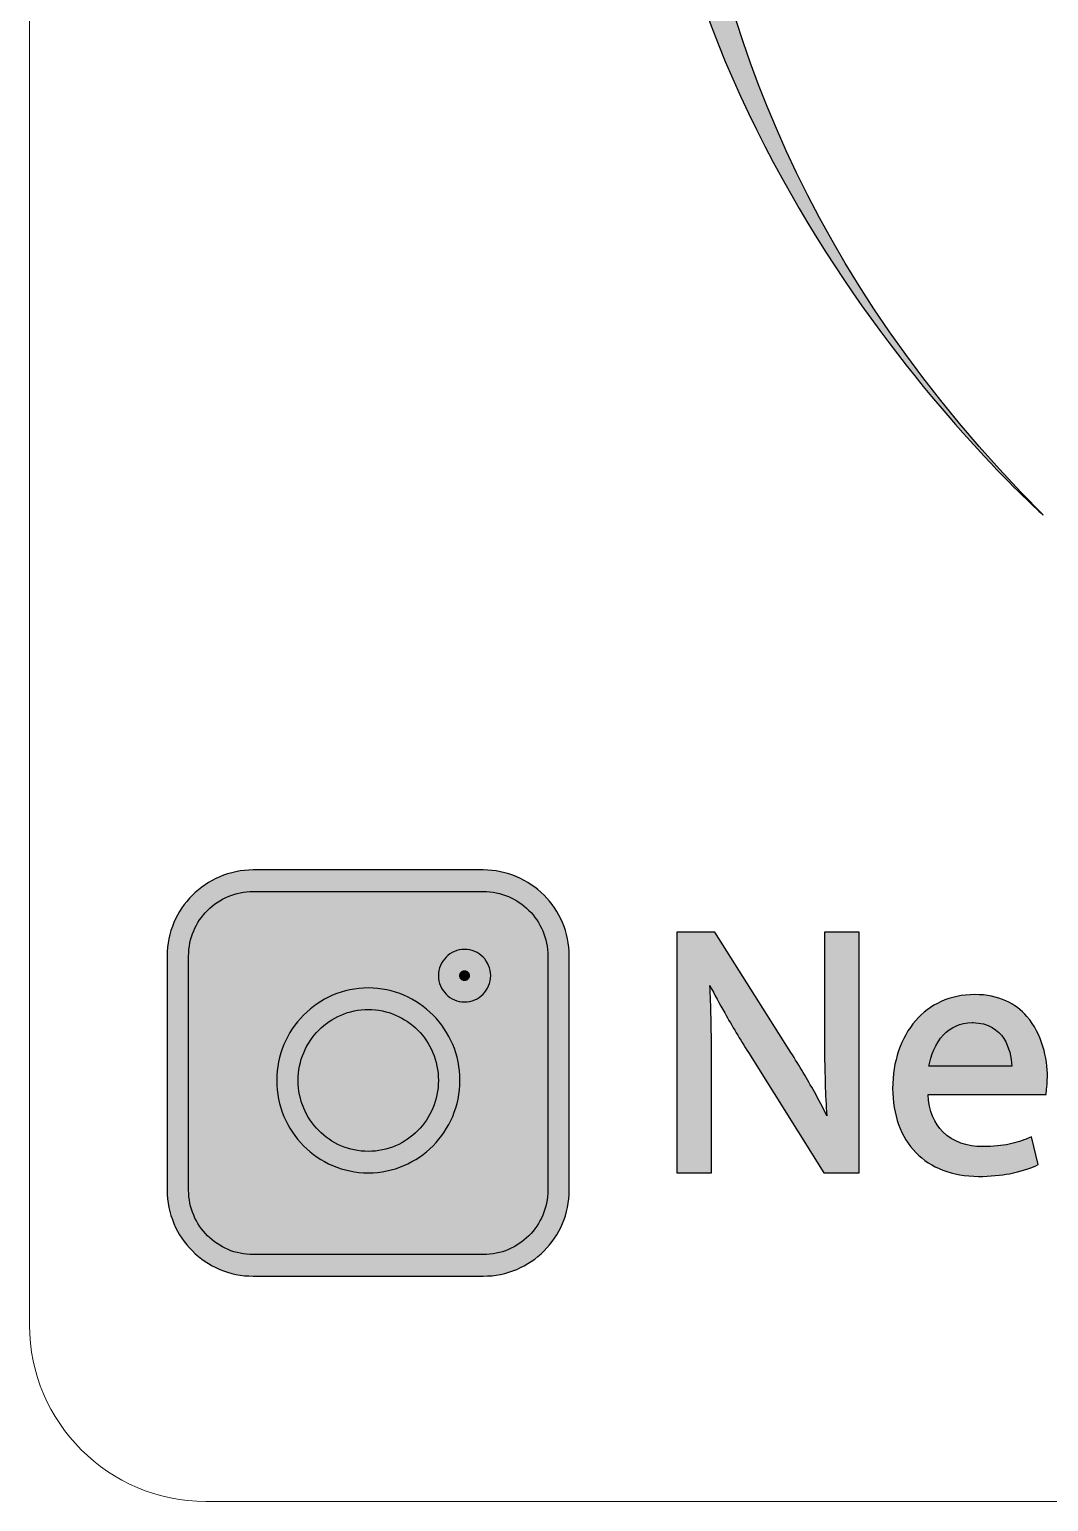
# Model space of a CAD drawing. Header units: millimetres. Extents: x -96.3 to -56.5, y -28.2 to 11.6.
# Drawn here: x -96.28 to -84.72, y -28.16 to -11.46 of the extents above; entities that cross this region are included whole.
import ezdxf

# ---------------------------------------------------------------- set-up
doc = ezdxf.new("R2010")
doc.units = ezdxf.units.MM
doc.header["$MEASUREMENT"] = 0
doc.layers.add('Layer 1', color=7, linetype='Continuous')

msp = doc.modelspace()

# ---------------------------------------------------------------- hatches: boundary and pattern name
at = {"layer": 'Layer 1', "true_color": 0x373435}
h = msp.add_hatch(color=250, dxfattribs=at)
edge = h.paths.add_edge_path()
edge.add_spline(control_points=[(-84.5925, -7.6364), (-84.5925, -7.6364), (-84.989, -3.4512), (-77.8922, 0.1896), (-77.8922, 0.1896), (-74.6881, 1.938), (-71.7357, 4.141), (-71.9021, 4.2093), (-72.0718, 4.2749), (-72.2453, 4.3374), (-73.1248, 3.5856), (-74.2856, 2.7853), (-75.8175, 1.9872), (-75.8175, 1.9872), (-83.0904, -1.943), (-84.1557, -5.0284), (-84.1557, -5.0284), (-84.5035, -1.3551), (-78.2787, 1.8404), (-78.2787, 1.8404), (-75.9921, 3.0889), (-73.6435, 4.7525), (-74.9779, 5.0701), (-76.4912, 5.2158), (-78.2051, 5.1094), (-78.2051, 5.1094), (-86.5799, 3.8687), (-88.5635, -5.3915), (-88.5635, -5.3915), (-90.2897, -11.4565), (-84.78, -16.9661), (-84.78, -16.9661), (-89.0408, -13.2197), (-89.2614, -8.0404), (-89.2614, -8.0404), (-89.7389, -2.2001), (-85.3312, 2.2078), (-85.3312, 2.2078), (-84.6911, 2.8802), (-83.5297, 3.6455), (-83.5297, 3.6455), (-84.8291, 4.2359), (-84.8291, 4.2359), (-84.8291, 4.2359), (-84.842, 4.2321), (-84.842, 4.2321), (-84.842, 4.2321), (-84.8454, 4.2434), (-84.8454, 4.2434), (-84.8454, 4.2434), (-87.7342, 5.556), (-87.7342, 5.556), (-87.7342, 5.556), (-87.7342, 6.9975), (-87.7342, 6.9975), (-87.7342, 6.9975), (-84.4919, 9.0817), (-84.4919, 9.0817), (-84.4919, 9.0817), (-83.0978, 8.3011), (-83.0978, 8.3011), (-83.0978, 8.3011), (-83.1002, 8.2033), (-83.1002, 8.2033), (-83.1002, 8.2033), (-83.1703, 5.268), (-83.1703, 5.268), (-83.1703, 5.268), (-83.1522, 5.2514), (-83.1522, 5.2514), (-83.1522, 5.2514), (-83.1713, 5.2307), (-83.1713, 5.2307), (-83.1713, 5.2307), (-83.2041, 3.8536), (-83.2041, 3.8536), (-81.0608, 5.1821), (-77.4246, 6.6295), (-72.8832, 5.305), (-71.5658, 6.2883), (-70.3051, 7.3747), (-69.4999, 8.4153), (-69.4999, 8.4153), (-69.5873, 6.8814), (-71.6466, 4.8823), (-71.5315, 4.8372), (-71.416, 4.7909), (-71.2999, 4.7421), (-71.2999, 4.7421), (-71.2161, 4.7136), (-71.0671, 4.6516), (-69.8172, 5.6296), (-68.6632, 6.674), (-67.8837, 7.6808), (-67.8837, 7.6808), (-67.9718, 6.1422), (-69.9215, 4.0711), (-67.995, 2.9385), (-64.6163, 0.1838), (-63.586, -5.5681), (-63.586, -5.5681), (-62.4473, -11.8238), (-67.663, -16.9661), (-67.663, -16.9661), (-62.0066, -11.9339), (-64.6146, -3.2651), (-64.6146, -3.2651), (-66.0309, 1.0892), (-70.4609, 3.5311), (-71.5143, 2.5356), (-72.9977, 1.4443), (-75.0864, 0.3569), (-75.0864, 0.3569), (-83.378, -4.1209), (-84.5925, -7.6364)], knot_values=[0, 0, 0, 0, 0.0263158, 0.0263158, 0.0263158, 0.0526316, 0.0526316, 0.0526316, 0.0789474, 0.0789474, 0.0789474, 0.1052632, 0.1052632, 0.1052632, 0.1315789, 0.1315789, 0.1315789, 0.1578947, 0.1578947, 0.1578947, 0.1842105, 0.1842105, 0.1842105, 0.2105263, 0.2105263, 0.2105263, 0.2368421, 0.2368421, 0.2368421, 0.2631579, 0.2631579, 0.2631579, 0.2894737, 0.2894737, 0.2894737, 0.3157895, 0.3157895, 0.3157895, 0.3421053, 0.3421053, 0.3421053, 0.3684211, 0.3684211, 0.3684211, 0.3947368, 0.3947368, 0.3947368, 0.4210526, 0.4210526, 0.4210526, 0.4473684, 0.4473684, 0.4473684, 0.4736842, 0.4736842, 0.4736842, 0.5, 0.5, 0.5, 0.5263158, 0.5263158, 0.5263158, 0.5526316, 0.5526316, 0.5526316, 0.5789474, 0.5789474, 0.5789474, 0.6052632, 0.6052632, 0.6052632, 0.6315789, 0.6315789, 0.6315789, 0.6578947, 0.6578947, 0.6578947, 0.6842105, 0.6842105, 0.6842105, 0.7105263, 0.7105263, 0.7105263, 0.7368421, 0.7368421, 0.7368421, 0.7631579, 0.7631579, 0.7631579, 0.7894737, 0.7894737, 0.7894737, 0.8157895, 0.8157895, 0.8157895, 0.8421053, 0.8421053, 0.8421053, 0.8684211, 0.8684211, 0.8684211, 0.8947368, 0.8947368, 0.8947368, 0.9210526, 0.9210526, 0.9210526, 0.9473684, 0.9473684, 0.9473684, 0.9736842, 0.9736842, 0.9736842, 1, 1, 1, 1], degree=3, periodic=1)
h = msp.add_hatch(color=250, dxfattribs=at)
edge = h.paths.add_edge_path()
edge.add_spline(control_points=[(-91.1318, -25.6023), (-91.1318, -25.6023), (-93.7411, -25.6023), (-93.7411, -25.6023), (-94.0104, -25.6023), (-94.2546, -25.4929), (-94.4311, -25.3163), (-94.6077, -25.1398), (-94.7171, -24.8956), (-94.7171, -24.6263), (-94.7171, -24.6263), (-94.7171, -21.9703), (-94.7171, -21.9703), (-94.7171, -21.7013), (-94.6077, -21.4574), (-94.4311, -21.2807), (-94.2546, -21.1037), (-94.0104, -20.9943), (-93.7411, -20.9943), (-93.7411, -20.9943), (-91.1318, -20.9943), (-91.1318, -20.9943), (-90.8625, -20.9943), (-90.6182, -21.1037), (-90.4418, -21.2801), (-90.2651, -21.4568), (-90.1559, -21.701), (-90.1559, -21.9703), (-90.1559, -21.9703), (-90.1559, -24.6263), (-90.1559, -24.6263), (-90.1559, -24.8957), (-90.2651, -25.1398), (-90.4417, -25.3164), (-90.6183, -25.493), (-90.8624, -25.6023), (-91.1318, -25.6023)], knot_values=[0, 0, 0, 0, 0.0833333, 0.0833333, 0.0833333, 0.1666667, 0.1666667, 0.1666667, 0.25, 0.25, 0.25, 0.3333333, 0.3333333, 0.3333333, 0.4166667, 0.4166667, 0.4166667, 0.5, 0.5, 0.5, 0.5833333, 0.5833333, 0.5833333, 0.6666667, 0.6666667, 0.6666667, 0.75, 0.75, 0.75, 0.8333333, 0.8333333, 0.8333333, 0.9166667, 0.9166667, 0.9166667, 1, 1, 1, 1], degree=3, periodic=1)
h = msp.add_hatch(color=250, dxfattribs=at)
edge = h.paths.add_edge_path()
edge.add_spline(control_points=[(-93.7411, -25.3587), (-93.7411, -25.3587), (-91.1318, -25.3587), (-91.1318, -25.3587), (-90.9295, -25.3587), (-90.7463, -25.2767), (-90.6139, -25.1443), (-90.4815, -25.0119), (-90.3995, -24.8286), (-90.3995, -24.6263), (-90.3995, -24.6263), (-90.3995, -21.9703), (-90.3995, -21.9703), (-90.3995, -21.7681), (-90.4815, -21.5848), (-90.614, -21.4523), (-90.7464, -21.3199), (-90.9296, -21.2379), (-91.1318, -21.2379), (-91.1318, -21.2379), (-93.7411, -21.2379), (-93.7411, -21.2379), (-93.9433, -21.2379), (-94.1266, -21.32), (-94.259, -21.4524), (-94.3916, -21.5847), (-94.4735, -21.7679), (-94.4735, -21.9703), (-94.4735, -21.9703), (-94.4735, -24.6263), (-94.4735, -24.6263), (-94.4735, -24.8285), (-94.3914, -25.0118), (-94.259, -25.1442), (-94.1266, -25.2766), (-93.9433, -25.3587), (-93.7411, -25.3587)], knot_values=[0, 0, 0, 0, 0.0833333, 0.0833333, 0.0833333, 0.1666667, 0.1666667, 0.1666667, 0.25, 0.25, 0.25, 0.3333333, 0.3333333, 0.3333333, 0.4166667, 0.4166667, 0.4166667, 0.5, 0.5, 0.5, 0.5833333, 0.5833333, 0.5833333, 0.6666667, 0.6666667, 0.6666667, 0.75, 0.75, 0.75, 0.8333333, 0.8333333, 0.8333333, 0.9166667, 0.9166667, 0.9166667, 1, 1, 1, 1], degree=3, periodic=1)
h = msp.add_hatch(color=250, dxfattribs=at)
edge = h.paths.add_edge_path()
edge.add_spline(control_points=[(-88.5413, -23.2599), (-88.5413, -23.2599), (-88.5413, -24.4318), (-88.5413, -24.4318), (-88.5413, -24.4318), (-88.9348, -24.4318), (-88.9348, -24.4318), (-88.9348, -24.4318), (-88.9348, -21.7009), (-88.9348, -21.7009), (-88.9348, -21.7009), (-88.5057, -21.7009), (-88.5057, -21.7009), (-88.5057, -21.7009), (-87.6429, -23.0633), (-87.6429, -23.0633), (-87.5435, -23.2197), (-87.4552, -23.3684), (-87.3759, -23.5123), (-87.3253, -23.6039), (-87.2785, -23.6937), (-87.2346, -23.7824), (-87.2429, -23.6623), (-87.2489, -23.5429), (-87.253, -23.4196), (-87.2589, -23.2406), (-87.2609, -23.0558), (-87.2609, -22.8493), (-87.2609, -22.8493), (-87.2609, -21.7009), (-87.2609, -21.7009), (-87.2609, -21.7009), (-86.8674, -21.7009), (-86.8674, -21.7009), (-86.8674, -21.7009), (-86.8674, -24.4318), (-86.8674, -24.4318), (-86.8674, -24.4318), (-87.2687, -24.4318), (-87.2687, -24.4318), (-87.2687, -24.4318), (-88.1238, -23.0647), (-88.1238, -23.0647), (-88.2172, -22.9161), (-88.3085, -22.7655), (-88.3927, -22.6169), (-88.4524, -22.5117), (-88.509, -22.4068), (-88.5608, -22.3036), (-88.5551, -22.4228), (-88.5508, -22.5431), (-88.5477, -22.6704), (-88.5434, -22.8501), (-88.5413, -23.041), (-88.5413, -23.2599)], knot_values=[0, 0, 0, 0, 0.0555556, 0.0555556, 0.0555556, 0.1111111, 0.1111111, 0.1111111, 0.1666667, 0.1666667, 0.1666667, 0.2222222, 0.2222222, 0.2222222, 0.2777778, 0.2777778, 0.2777778, 0.3333333, 0.3333333, 0.3333333, 0.3888889, 0.3888889, 0.3888889, 0.4444444, 0.4444444, 0.4444444, 0.5, 0.5, 0.5, 0.5555556, 0.5555556, 0.5555556, 0.6111111, 0.6111111, 0.6111111, 0.6666667, 0.6666667, 0.6666667, 0.7222222, 0.7222222, 0.7222222, 0.7777778, 0.7777778, 0.7777778, 0.8333333, 0.8333333, 0.8333333, 0.8888889, 0.8888889, 0.8888889, 0.9444444, 0.9444444, 0.9444444, 1, 1, 1, 1], degree=3, periodic=1)
h = msp.add_hatch(color=250, dxfattribs=at)
edge = h.paths.add_edge_path()
edge.add_spline(control_points=[(-91.047, -22.1933), (-91.047, -22.2754), (-91.08, -22.3496), (-91.1332, -22.4034), (-91.1873, -22.458), (-91.2617, -22.4918), (-91.3435, -22.4918), (-91.4252, -22.4918), (-91.4997, -22.458), (-91.5538, -22.4034), (-91.607, -22.3496), (-91.64, -22.2754), (-91.64, -22.1933), (-91.64, -22.1117), (-91.6069, -22.0372), (-91.5537, -21.9832), (-91.4994, -21.9286), (-91.4252, -21.8949), (-91.3435, -21.8949), (-91.2617, -21.8949), (-91.1876, -21.9286), (-91.1339, -21.9828), (-91.0801, -22.0372), (-91.047, -22.1117), (-91.047, -22.1933)], knot_values=[0, 0, 0, 0, 0.125, 0.125, 0.125, 0.25, 0.25, 0.25, 0.375, 0.375, 0.375, 0.5, 0.5, 0.5, 0.625, 0.625, 0.625, 0.75, 0.75, 0.75, 0.875, 0.875, 0.875, 1, 1, 1, 1], degree=3, periodic=1)
h = msp.add_hatch(color=250, dxfattribs=at)
edge = h.paths.add_edge_path()
edge.add_spline(control_points=[(-91.3065, -22.2331), (-91.2967, -22.2232), (-91.2906, -22.209), (-91.2906, -22.1933), (-91.2906, -22.1777), (-91.2968, -22.1635), (-91.3066, -22.1536), (-91.3159, -22.1443), (-91.329, -22.1385), (-91.3435, -22.1385), (-91.3579, -22.1385), (-91.371, -22.1443), (-91.3804, -22.1536), (-91.3902, -22.1635), (-91.3964, -22.1777), (-91.3964, -22.1933), (-91.3964, -22.209), (-91.3903, -22.2232), (-91.3805, -22.2331), (-91.3713, -22.2424), (-91.3581, -22.2482), (-91.3435, -22.2482), (-91.3289, -22.2482), (-91.3156, -22.2423), (-91.3065, -22.2331)], knot_values=[0, 0, 0, 0, 0.125, 0.125, 0.125, 0.25, 0.25, 0.25, 0.375, 0.375, 0.375, 0.5, 0.5, 0.5, 0.625, 0.625, 0.625, 0.75, 0.75, 0.75, 0.875, 0.875, 0.875, 1, 1, 1, 1], degree=3, periodic=1)
h = msp.add_hatch(color=250, dxfattribs=at)
edge = h.paths.add_edge_path()
edge.add_spline(control_points=[(-91.3963, -23.3818), (-91.3963, -23.6708), (-91.5127, -23.9328), (-91.7007, -24.1228), (-91.8887, -24.3128), (-92.1488, -24.4305), (-92.4353, -24.4305), (-92.7221, -24.4305), (-92.982, -24.3128), (-93.17, -24.1228), (-93.358, -23.9328), (-93.4743, -23.6708), (-93.4743, -23.3818), (-93.4743, -23.0932), (-93.358, -22.831), (-93.1701, -22.6411), (-92.9824, -22.4507), (-92.7222, -22.3331), (-92.4353, -22.3331), (-92.1483, -22.3331), (-91.8881, -22.4507), (-91.7001, -22.6409), (-91.5126, -22.8304), (-91.3963, -23.0925), (-91.3963, -23.3818)], knot_values=[0, 0, 0, 0, 0.125, 0.125, 0.125, 0.25, 0.25, 0.25, 0.375, 0.375, 0.375, 0.5, 0.5, 0.5, 0.625, 0.625, 0.625, 0.75, 0.75, 0.75, 0.875, 0.875, 0.875, 1, 1, 1, 1], degree=3, periodic=1)
h = msp.add_hatch(color=250, dxfattribs=at)
edge = h.paths.add_edge_path()
edge.add_spline(control_points=[(-84.7416, -23.4854), (-84.7416, -23.4854), (-84.7473, -23.54), (-84.7473, -23.54), (-84.7473, -23.54), (-86.0853, -23.54), (-86.0853, -23.54), (-86.0756, -23.7307), (-86.0137, -23.8703), (-85.9197, -23.9652), (-85.8055, -24.0806), (-85.6422, -24.1323), (-85.4658, -24.1323), (-85.3439, -24.1323), (-85.2466, -24.122), (-85.1643, -24.1049), (-85.0824, -24.0879), (-85.0141, -24.0639), (-84.9504, -24.0366), (-84.9504, -24.0366), (-84.9122, -24.0203), (-84.9122, -24.0203), (-84.9122, -24.0203), (-84.8366, -24.3371), (-84.8366, -24.3371), (-84.8366, -24.3371), (-84.8629, -24.3492), (-84.8629, -24.3492), (-84.934, -24.3815), (-85.0336, -24.4162), (-85.162, -24.4402), (-85.2614, -24.4587), (-85.3783, -24.4709), (-85.5129, -24.4709), (-85.8136, -24.4709), (-86.0553, -24.3727), (-86.2231, -24.2006), (-86.3944, -24.0251), (-86.4877, -23.7735), (-86.4877, -23.4725), (-86.4877, -23.1685), (-86.3954, -22.8969), (-86.2277, -22.7043), (-86.0674, -22.5201), (-85.8387, -22.408), (-85.5565, -22.408), (-85.2823, -22.408), (-85.0921, -22.5106), (-84.964, -22.6566), (-84.7903, -22.8547), (-84.7325, -23.133), (-84.7325, -23.3427), (-84.7325, -23.4012), (-84.7378, -23.4496), (-84.7416, -23.4854)], knot_values=[0, 0, 0, 0, 0.0555556, 0.0555556, 0.0555556, 0.1111111, 0.1111111, 0.1111111, 0.1666667, 0.1666667, 0.1666667, 0.2222222, 0.2222222, 0.2222222, 0.2777778, 0.2777778, 0.2777778, 0.3333333, 0.3333333, 0.3333333, 0.3888889, 0.3888889, 0.3888889, 0.4444444, 0.4444444, 0.4444444, 0.5, 0.5, 0.5, 0.5555556, 0.5555556, 0.5555556, 0.6111111, 0.6111111, 0.6111111, 0.6666667, 0.6666667, 0.6666667, 0.7222222, 0.7222222, 0.7222222, 0.7777778, 0.7777778, 0.7777778, 0.8333333, 0.8333333, 0.8333333, 0.8888889, 0.8888889, 0.8888889, 0.9444444, 0.9444444, 0.9444444, 1, 1, 1, 1], degree=3, periodic=1)
h = msp.add_hatch(color=250, dxfattribs=at)
edge = h.paths.add_edge_path()
edge.add_spline(control_points=[(-91.8729, -23.9516), (-91.7291, -23.8062), (-91.6399, -23.6048), (-91.6399, -23.3818), (-91.6399, -23.1593), (-91.7292, -22.9578), (-91.8734, -22.8121), (-92.0172, -22.6667), (-92.216, -22.5767), (-92.4353, -22.5767), (-92.6546, -22.5767), (-92.8533, -22.6667), (-92.9972, -22.8121), (-93.1415, -22.9574), (-93.2307, -23.1589), (-93.2307, -23.3818), (-93.2307, -23.6048), (-93.1416, -23.8062), (-92.9978, -23.9516), (-92.854, -24.0969), (-92.6549, -24.1869), (-92.4353, -24.1869), (-92.2156, -24.1869), (-92.0167, -24.0969), (-91.8729, -23.9516)], knot_values=[0, 0, 0, 0, 0.125, 0.125, 0.125, 0.25, 0.25, 0.25, 0.375, 0.375, 0.375, 0.5, 0.5, 0.5, 0.625, 0.625, 0.625, 0.75, 0.75, 0.75, 0.875, 0.875, 0.875, 1, 1, 1, 1], degree=3, periodic=1)
h = msp.add_hatch(color=250, dxfattribs=at)
edge = h.paths.add_edge_path()
edge.add_spline(control_points=[(-85.9107, -22.8653), (-86.0039, -22.964), (-86.0562, -23.0996), (-86.0767, -23.2204), (-86.0767, -23.2204), (-85.1375, -23.2204), (-85.1375, -23.2204), (-85.1408, -23.1209), (-85.1651, -23.0026), (-85.2268, -22.9069), (-85.2921, -22.8059), (-85.4011, -22.7291), (-85.5749, -22.7266), (-85.5749, -22.7266), (-85.5844, -22.7265), (-85.5844, -22.7265), (-85.7261, -22.7266), (-85.8333, -22.7832), (-85.9107, -22.8653)], knot_values=[0, 0, 0, 0, 0.1666667, 0.1666667, 0.1666667, 0.3333333, 0.3333333, 0.3333333, 0.5, 0.5, 0.5, 0.6666667, 0.6666667, 0.6666667, 0.8333333, 0.8333333, 0.8333333, 1, 1, 1, 1], degree=3, periodic=1)

# ---------------------------------------------------------------- linework, layer by layer
at = {"layer": 'Layer 1', "color": 250, "lineweight": 18}
msp.add_open_spline([(-94.2786, 11.6397), (-94.2786, 11.6397), (-58.4786, 11.6397), (-58.4786, 11.6397), (-57.3786, 11.6397), (-56.4786, 10.7397), (-56.4786, 9.6396), (-56.4786, 9.6396), (-56.4786, -26.1603), (-56.4786, -26.1603), (-56.4786, -27.2603), (-57.3786, -28.1603), (-58.4786, -28.1603), (-58.4786, -28.1603), (-94.2786, -28.1603), (-94.2786, -28.1603), (-95.3786, -28.1603), (-96.2786, -27.2603), (-96.2786, -26.1603), (-96.2786, -26.1603), (-96.2786, 9.6396), (-96.2786, 9.6396), (-96.2786, 10.7397), (-95.3786, 11.6397), (-94.2786, 11.6397)], degree=3, knots=[0, 0, 0, 0, 0.125, 0.125, 0.125, 0.25, 0.25, 0.25, 0.375, 0.375, 0.375, 0.5, 0.5, 0.5, 0.625, 0.625, 0.625, 0.75, 0.75, 0.75, 0.875, 0.875, 0.875, 1, 1, 1, 1], dxfattribs=at)
at = {"layer": 'Layer 1', "color": 250}
for points, knots in [([(-84.5925, -7.6364), (-84.5925, -7.6364), (-84.989, -3.4512), (-77.8922, 0.1896), (-77.8922, 0.1896), (-74.6881, 1.938), (-71.7357, 4.141), (-71.9021, 4.2093), (-72.0718, 4.2749), (-72.2453, 4.3374), (-73.1248, 3.5856), (-74.2856, 2.7853), (-75.8175, 1.9872), (-75.8175, 1.9872), (-83.0904, -1.943), (-84.1557, -5.0284), (-84.1557, -5.0284), (-84.5035, -1.3551), (-78.2787, 1.8404), (-78.2787, 1.8404), (-75.9921, 3.0889), (-73.6435, 4.7525), (-74.9779, 5.0701), (-76.4912, 5.2158), (-78.2051, 5.1094), (-78.2051, 5.1094), (-86.5799, 3.8687), (-88.5635, -5.3915), (-88.5635, -5.3915), (-90.2897, -11.4565), (-84.78, -16.9661), (-84.78, -16.9661), (-89.0408, -13.2197), (-89.2614, -8.0404), (-89.2614, -8.0404), (-89.7389, -2.2001), (-85.3312, 2.2078), (-85.3312, 2.2078), (-84.6911, 2.8802), (-83.5297, 3.6455), (-83.5297, 3.6455), (-84.8291, 4.2359), (-84.8291, 4.2359), (-84.8291, 4.2359), (-84.842, 4.2321), (-84.842, 4.2321), (-84.842, 4.2321), (-84.8454, 4.2434), (-84.8454, 4.2434), (-84.8454, 4.2434), (-87.7342, 5.556), (-87.7342, 5.556), (-87.7342, 5.556), (-87.7342, 6.9975), (-87.7342, 6.9975), (-87.7342, 6.9975), (-84.4919, 9.0817), (-84.4919, 9.0817), (-84.4919, 9.0817), (-83.0978, 8.3011), (-83.0978, 8.3011), (-83.0978, 8.3011), (-83.1002, 8.2033), (-83.1002, 8.2033), (-83.1002, 8.2033), (-83.1703, 5.268), (-83.1703, 5.268), (-83.1703, 5.268), (-83.1522, 5.2514), (-83.1522, 5.2514), (-83.1522, 5.2514), (-83.1713, 5.2307), (-83.1713, 5.2307), (-83.1713, 5.2307), (-83.2041, 3.8536), (-83.2041, 3.8536), (-81.0608, 5.1821), (-77.4246, 6.6295), (-72.8832, 5.305), (-71.5658, 6.2883), (-70.3051, 7.3747), (-69.4999, 8.4153), (-69.4999, 8.4153), (-69.5873, 6.8814), (-71.6466, 4.8823), (-71.5315, 4.8372), (-71.416, 4.7909), (-71.2999, 4.7421), (-71.2999, 4.7421), (-71.2161, 4.7136), (-71.0671, 4.6516), (-69.8172, 5.6296), (-68.6632, 6.674), (-67.8837, 7.6808), (-67.8837, 7.6808), (-67.9718, 6.1422), (-69.9215, 4.0711), (-67.995, 2.9385), (-64.6163, 0.1838), (-63.586, -5.5681), (-63.586, -5.5681), (-62.4473, -11.8238), (-67.663, -16.9661), (-67.663, -16.9661), (-62.0066, -11.9339), (-64.6146, -3.2651), (-64.6146, -3.2651), (-66.0309, 1.0892), (-70.4609, 3.5311), (-71.5143, 2.5356), (-72.9977, 1.4443), (-75.0864, 0.3569), (-75.0864, 0.3569), (-83.378, -4.1209), (-84.5925, -7.6364)], [0, 0, 0, 0, 0.0263158, 0.0263158, 0.0263158, 0.0526316, 0.0526316, 0.0526316, 0.0789474, 0.0789474, 0.0789474, 0.1052632, 0.1052632, 0.1052632, 0.1315789, 0.1315789, 0.1315789, 0.1578947, 0.1578947, 0.1578947, 0.1842105, 0.1842105, 0.1842105, 0.2105263, 0.2105263, 0.2105263, 0.2368421, 0.2368421, 0.2368421, 0.2631579, 0.2631579, 0.2631579, 0.2894737, 0.2894737, 0.2894737, 0.3157895, 0.3157895, 0.3157895, 0.3421053, 0.3421053, 0.3421053, 0.3684211, 0.3684211, 0.3684211, 0.3947368, 0.3947368, 0.3947368, 0.4210526, 0.4210526, 0.4210526, 0.4473684, 0.4473684, 0.4473684, 0.4736842, 0.4736842, 0.4736842, 0.5, 0.5, 0.5, 0.5263158, 0.5263158, 0.5263158, 0.5526316, 0.5526316, 0.5526316, 0.5789474, 0.5789474, 0.5789474, 0.6052632, 0.6052632, 0.6052632, 0.6315789, 0.6315789, 0.6315789, 0.6578947, 0.6578947, 0.6578947, 0.6842105, 0.6842105, 0.6842105, 0.7105263, 0.7105263, 0.7105263, 0.7368421, 0.7368421, 0.7368421, 0.7631579, 0.7631579, 0.7631579, 0.7894737, 0.7894737, 0.7894737, 0.8157895, 0.8157895, 0.8157895, 0.8421053, 0.8421053, 0.8421053, 0.8684211, 0.8684211, 0.8684211, 0.8947368, 0.8947368, 0.8947368, 0.9210526, 0.9210526, 0.9210526, 0.9473684, 0.9473684, 0.9473684, 0.9736842, 0.9736842, 0.9736842, 1, 1, 1, 1]), ([(-91.1318, -25.6023), (-91.1318, -25.6023), (-93.7411, -25.6023), (-93.7411, -25.6023), (-94.0104, -25.6023), (-94.2546, -25.4929), (-94.4311, -25.3163), (-94.6077, -25.1398), (-94.7171, -24.8956), (-94.7171, -24.6263), (-94.7171, -24.6263), (-94.7171, -21.9703), (-94.7171, -21.9703), (-94.7171, -21.7013), (-94.6077, -21.4574), (-94.4311, -21.2807), (-94.2546, -21.1037), (-94.0104, -20.9943), (-93.7411, -20.9943), (-93.7411, -20.9943), (-91.1318, -20.9943), (-91.1318, -20.9943), (-90.8625, -20.9943), (-90.6182, -21.1037), (-90.4418, -21.2801), (-90.2651, -21.4568), (-90.1559, -21.701), (-90.1559, -21.9703), (-90.1559, -21.9703), (-90.1559, -24.6263), (-90.1559, -24.6263), (-90.1559, -24.8957), (-90.2651, -25.1398), (-90.4417, -25.3164), (-90.6183, -25.493), (-90.8624, -25.6023), (-91.1318, -25.6023)], [0, 0, 0, 0, 0.0833333, 0.0833333, 0.0833333, 0.1666667, 0.1666667, 0.1666667, 0.25, 0.25, 0.25, 0.3333333, 0.3333333, 0.3333333, 0.4166667, 0.4166667, 0.4166667, 0.5, 0.5, 0.5, 0.5833333, 0.5833333, 0.5833333, 0.6666667, 0.6666667, 0.6666667, 0.75, 0.75, 0.75, 0.8333333, 0.8333333, 0.8333333, 0.9166667, 0.9166667, 0.9166667, 1, 1, 1, 1]), ([(-93.7411, -25.3587), (-93.7411, -25.3587), (-91.1318, -25.3587), (-91.1318, -25.3587), (-90.9295, -25.3587), (-90.7463, -25.2767), (-90.6139, -25.1443), (-90.4815, -25.0119), (-90.3995, -24.8286), (-90.3995, -24.6263), (-90.3995, -24.6263), (-90.3995, -21.9703), (-90.3995, -21.9703), (-90.3995, -21.7681), (-90.4815, -21.5848), (-90.614, -21.4523), (-90.7464, -21.3199), (-90.9296, -21.2379), (-91.1318, -21.2379), (-91.1318, -21.2379), (-93.7411, -21.2379), (-93.7411, -21.2379), (-93.9433, -21.2379), (-94.1266, -21.32), (-94.259, -21.4524), (-94.3916, -21.5847), (-94.4735, -21.7679), (-94.4735, -21.9703), (-94.4735, -21.9703), (-94.4735, -24.6263), (-94.4735, -24.6263), (-94.4735, -24.8285), (-94.3914, -25.0118), (-94.259, -25.1442), (-94.1266, -25.2766), (-93.9433, -25.3587), (-93.7411, -25.3587)], [0, 0, 0, 0, 0.0833333, 0.0833333, 0.0833333, 0.1666667, 0.1666667, 0.1666667, 0.25, 0.25, 0.25, 0.3333333, 0.3333333, 0.3333333, 0.4166667, 0.4166667, 0.4166667, 0.5, 0.5, 0.5, 0.5833333, 0.5833333, 0.5833333, 0.6666667, 0.6666667, 0.6666667, 0.75, 0.75, 0.75, 0.8333333, 0.8333333, 0.8333333, 0.9166667, 0.9166667, 0.9166667, 1, 1, 1, 1]), ([(-88.5413, -23.2599), (-88.5413, -23.2599), (-88.5413, -24.4318), (-88.5413, -24.4318), (-88.5413, -24.4318), (-88.9348, -24.4318), (-88.9348, -24.4318), (-88.9348, -24.4318), (-88.9348, -21.7009), (-88.9348, -21.7009), (-88.9348, -21.7009), (-88.5057, -21.7009), (-88.5057, -21.7009), (-88.5057, -21.7009), (-87.6429, -23.0633), (-87.6429, -23.0633), (-87.5435, -23.2197), (-87.4552, -23.3684), (-87.3759, -23.5123), (-87.3253, -23.6039), (-87.2785, -23.6937), (-87.2346, -23.7824), (-87.2429, -23.6623), (-87.2489, -23.5429), (-87.253, -23.4196), (-87.2589, -23.2406), (-87.2609, -23.0558), (-87.2609, -22.8493), (-87.2609, -22.8493), (-87.2609, -21.7009), (-87.2609, -21.7009), (-87.2609, -21.7009), (-86.8674, -21.7009), (-86.8674, -21.7009), (-86.8674, -21.7009), (-86.8674, -24.4318), (-86.8674, -24.4318), (-86.8674, -24.4318), (-87.2687, -24.4318), (-87.2687, -24.4318), (-87.2687, -24.4318), (-88.1238, -23.0647), (-88.1238, -23.0647), (-88.2172, -22.9161), (-88.3085, -22.7655), (-88.3927, -22.6169), (-88.4524, -22.5117), (-88.509, -22.4068), (-88.5608, -22.3036), (-88.5551, -22.4228), (-88.5508, -22.5431), (-88.5477, -22.6704), (-88.5434, -22.8501), (-88.5413, -23.041), (-88.5413, -23.2599)], [0, 0, 0, 0, 0.0555556, 0.0555556, 0.0555556, 0.1111111, 0.1111111, 0.1111111, 0.1666667, 0.1666667, 0.1666667, 0.2222222, 0.2222222, 0.2222222, 0.2777778, 0.2777778, 0.2777778, 0.3333333, 0.3333333, 0.3333333, 0.3888889, 0.3888889, 0.3888889, 0.4444444, 0.4444444, 0.4444444, 0.5, 0.5, 0.5, 0.5555556, 0.5555556, 0.5555556, 0.6111111, 0.6111111, 0.6111111, 0.6666667, 0.6666667, 0.6666667, 0.7222222, 0.7222222, 0.7222222, 0.7777778, 0.7777778, 0.7777778, 0.8333333, 0.8333333, 0.8333333, 0.8888889, 0.8888889, 0.8888889, 0.9444444, 0.9444444, 0.9444444, 1, 1, 1, 1]), ([(-91.047, -22.1933), (-91.047, -22.2754), (-91.08, -22.3496), (-91.1332, -22.4034), (-91.1873, -22.458), (-91.2617, -22.4918), (-91.3435, -22.4918), (-91.4252, -22.4918), (-91.4997, -22.458), (-91.5538, -22.4034), (-91.607, -22.3496), (-91.64, -22.2754), (-91.64, -22.1933), (-91.64, -22.1117), (-91.6069, -22.0372), (-91.5537, -21.9832), (-91.4994, -21.9286), (-91.4252, -21.8949), (-91.3435, -21.8949), (-91.2617, -21.8949), (-91.1876, -21.9286), (-91.1339, -21.9828), (-91.0801, -22.0372), (-91.047, -22.1117), (-91.047, -22.1933)], [0, 0, 0, 0, 0.125, 0.125, 0.125, 0.25, 0.25, 0.25, 0.375, 0.375, 0.375, 0.5, 0.5, 0.5, 0.625, 0.625, 0.625, 0.75, 0.75, 0.75, 0.875, 0.875, 0.875, 1, 1, 1, 1]), ([(-91.3065, -22.2331), (-91.2967, -22.2232), (-91.2906, -22.209), (-91.2906, -22.1933), (-91.2906, -22.1777), (-91.2968, -22.1635), (-91.3066, -22.1536), (-91.3159, -22.1443), (-91.329, -22.1385), (-91.3435, -22.1385), (-91.3579, -22.1385), (-91.371, -22.1443), (-91.3804, -22.1536), (-91.3902, -22.1635), (-91.3964, -22.1777), (-91.3964, -22.1933), (-91.3964, -22.209), (-91.3903, -22.2232), (-91.3805, -22.2331), (-91.3713, -22.2424), (-91.3581, -22.2482), (-91.3435, -22.2482), (-91.3289, -22.2482), (-91.3156, -22.2423), (-91.3065, -22.2331)], [0, 0, 0, 0, 0.125, 0.125, 0.125, 0.25, 0.25, 0.25, 0.375, 0.375, 0.375, 0.5, 0.5, 0.5, 0.625, 0.625, 0.625, 0.75, 0.75, 0.75, 0.875, 0.875, 0.875, 1, 1, 1, 1]), ([(-91.3963, -23.3818), (-91.3963, -23.6708), (-91.5127, -23.9328), (-91.7007, -24.1228), (-91.8887, -24.3128), (-92.1488, -24.4305), (-92.4353, -24.4305), (-92.7221, -24.4305), (-92.982, -24.3128), (-93.17, -24.1228), (-93.358, -23.9328), (-93.4743, -23.6708), (-93.4743, -23.3818), (-93.4743, -23.0932), (-93.358, -22.831), (-93.1701, -22.6411), (-92.9824, -22.4507), (-92.7222, -22.3331), (-92.4353, -22.3331), (-92.1483, -22.3331), (-91.8881, -22.4507), (-91.7001, -22.6409), (-91.5126, -22.8304), (-91.3963, -23.0925), (-91.3963, -23.3818)], [0, 0, 0, 0, 0.125, 0.125, 0.125, 0.25, 0.25, 0.25, 0.375, 0.375, 0.375, 0.5, 0.5, 0.5, 0.625, 0.625, 0.625, 0.75, 0.75, 0.75, 0.875, 0.875, 0.875, 1, 1, 1, 1]), ([(-84.7416, -23.4854), (-84.7416, -23.4854), (-84.7473, -23.54), (-84.7473, -23.54), (-84.7473, -23.54), (-86.0853, -23.54), (-86.0853, -23.54), (-86.0756, -23.7307), (-86.0137, -23.8703), (-85.9197, -23.9652), (-85.8055, -24.0806), (-85.6422, -24.1323), (-85.4658, -24.1323), (-85.3439, -24.1323), (-85.2466, -24.122), (-85.1643, -24.1049), (-85.0824, -24.0879), (-85.0141, -24.0639), (-84.9504, -24.0366), (-84.9504, -24.0366), (-84.9122, -24.0203), (-84.9122, -24.0203), (-84.9122, -24.0203), (-84.8366, -24.3371), (-84.8366, -24.3371), (-84.8366, -24.3371), (-84.8629, -24.3492), (-84.8629, -24.3492), (-84.934, -24.3815), (-85.0336, -24.4162), (-85.162, -24.4402), (-85.2614, -24.4587), (-85.3783, -24.4709), (-85.5129, -24.4709), (-85.8136, -24.4709), (-86.0553, -24.3727), (-86.2231, -24.2006), (-86.3944, -24.0251), (-86.4877, -23.7735), (-86.4877, -23.4725), (-86.4877, -23.1685), (-86.3954, -22.8969), (-86.2277, -22.7043), (-86.0674, -22.5201), (-85.8387, -22.408), (-85.5565, -22.408), (-85.2823, -22.408), (-85.0921, -22.5106), (-84.964, -22.6566), (-84.7903, -22.8547), (-84.7325, -23.133), (-84.7325, -23.3427), (-84.7325, -23.4012), (-84.7378, -23.4496), (-84.7416, -23.4854)], [0, 0, 0, 0, 0.0555556, 0.0555556, 0.0555556, 0.1111111, 0.1111111, 0.1111111, 0.1666667, 0.1666667, 0.1666667, 0.2222222, 0.2222222, 0.2222222, 0.2777778, 0.2777778, 0.2777778, 0.3333333, 0.3333333, 0.3333333, 0.3888889, 0.3888889, 0.3888889, 0.4444444, 0.4444444, 0.4444444, 0.5, 0.5, 0.5, 0.5555556, 0.5555556, 0.5555556, 0.6111111, 0.6111111, 0.6111111, 0.6666667, 0.6666667, 0.6666667, 0.7222222, 0.7222222, 0.7222222, 0.7777778, 0.7777778, 0.7777778, 0.8333333, 0.8333333, 0.8333333, 0.8888889, 0.8888889, 0.8888889, 0.9444444, 0.9444444, 0.9444444, 1, 1, 1, 1]), ([(-91.8729, -23.9516), (-91.7291, -23.8062), (-91.6399, -23.6048), (-91.6399, -23.3818), (-91.6399, -23.1593), (-91.7292, -22.9578), (-91.8734, -22.8121), (-92.0172, -22.6667), (-92.216, -22.5767), (-92.4353, -22.5767), (-92.6546, -22.5767), (-92.8533, -22.6667), (-92.9972, -22.8121), (-93.1415, -22.9574), (-93.2307, -23.1589), (-93.2307, -23.3818), (-93.2307, -23.6048), (-93.1416, -23.8062), (-92.9978, -23.9516), (-92.854, -24.0969), (-92.6549, -24.1869), (-92.4353, -24.1869), (-92.2156, -24.1869), (-92.0167, -24.0969), (-91.8729, -23.9516)], [0, 0, 0, 0, 0.125, 0.125, 0.125, 0.25, 0.25, 0.25, 0.375, 0.375, 0.375, 0.5, 0.5, 0.5, 0.625, 0.625, 0.625, 0.75, 0.75, 0.75, 0.875, 0.875, 0.875, 1, 1, 1, 1]), ([(-85.9107, -22.8653), (-86.0039, -22.964), (-86.0562, -23.0996), (-86.0767, -23.2204), (-86.0767, -23.2204), (-85.1375, -23.2204), (-85.1375, -23.2204), (-85.1408, -23.1209), (-85.1651, -23.0026), (-85.2268, -22.9069), (-85.2921, -22.8059), (-85.4011, -22.7291), (-85.5749, -22.7266), (-85.5749, -22.7266), (-85.5844, -22.7265), (-85.5844, -22.7265), (-85.7261, -22.7266), (-85.8333, -22.7832), (-85.9107, -22.8653)], [0, 0, 0, 0, 0.1666667, 0.1666667, 0.1666667, 0.3333333, 0.3333333, 0.3333333, 0.5, 0.5, 0.5, 0.6666667, 0.6666667, 0.6666667, 0.8333333, 0.8333333, 0.8333333, 1, 1, 1, 1])]:
    msp.add_open_spline(points, degree=3, knots=knots, dxfattribs=at)

doc.saveas('drawing.dxf')
